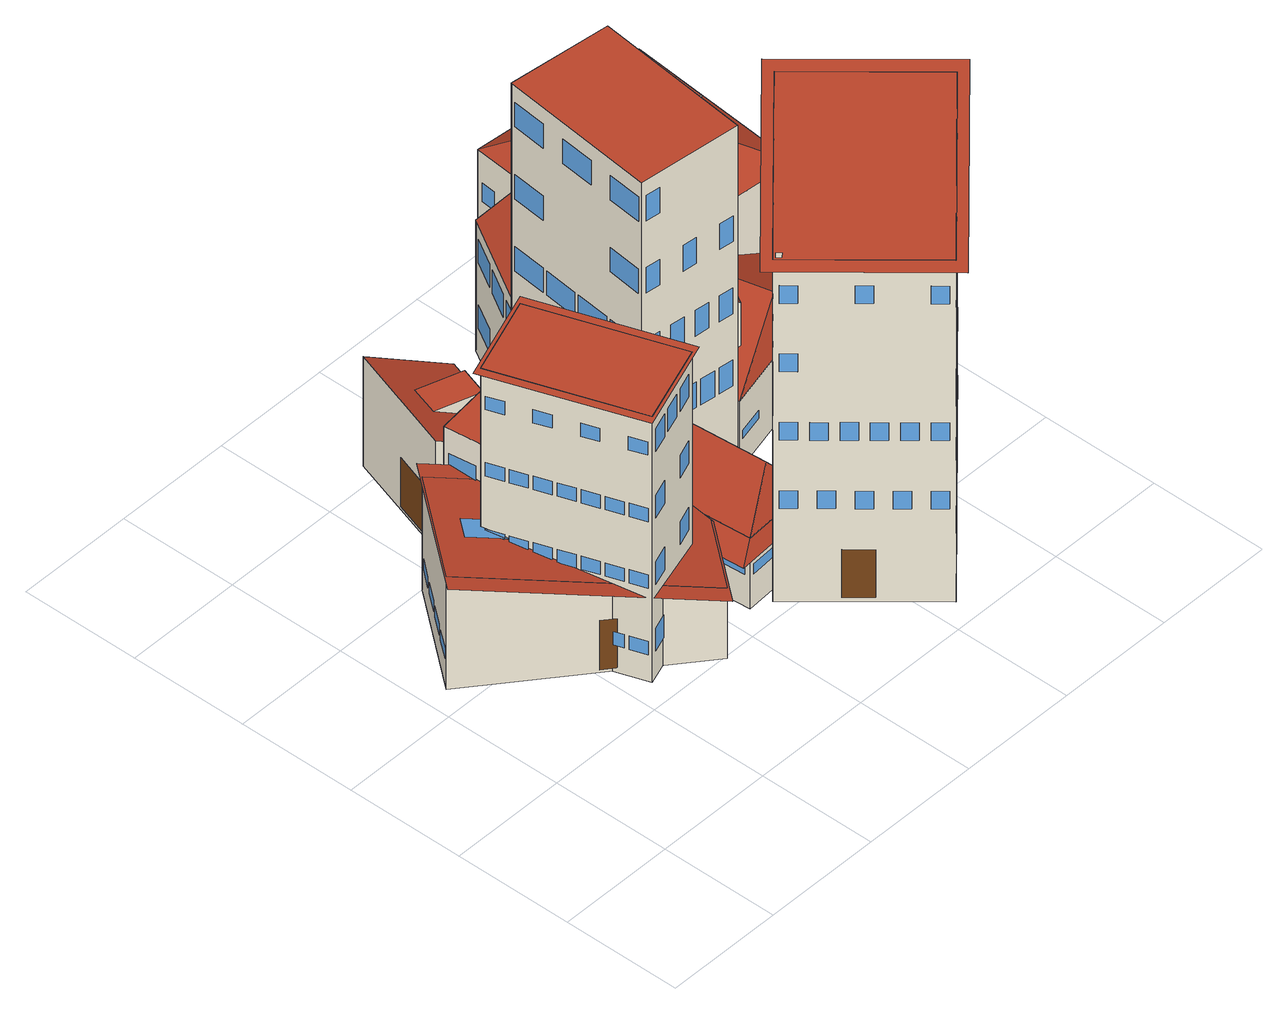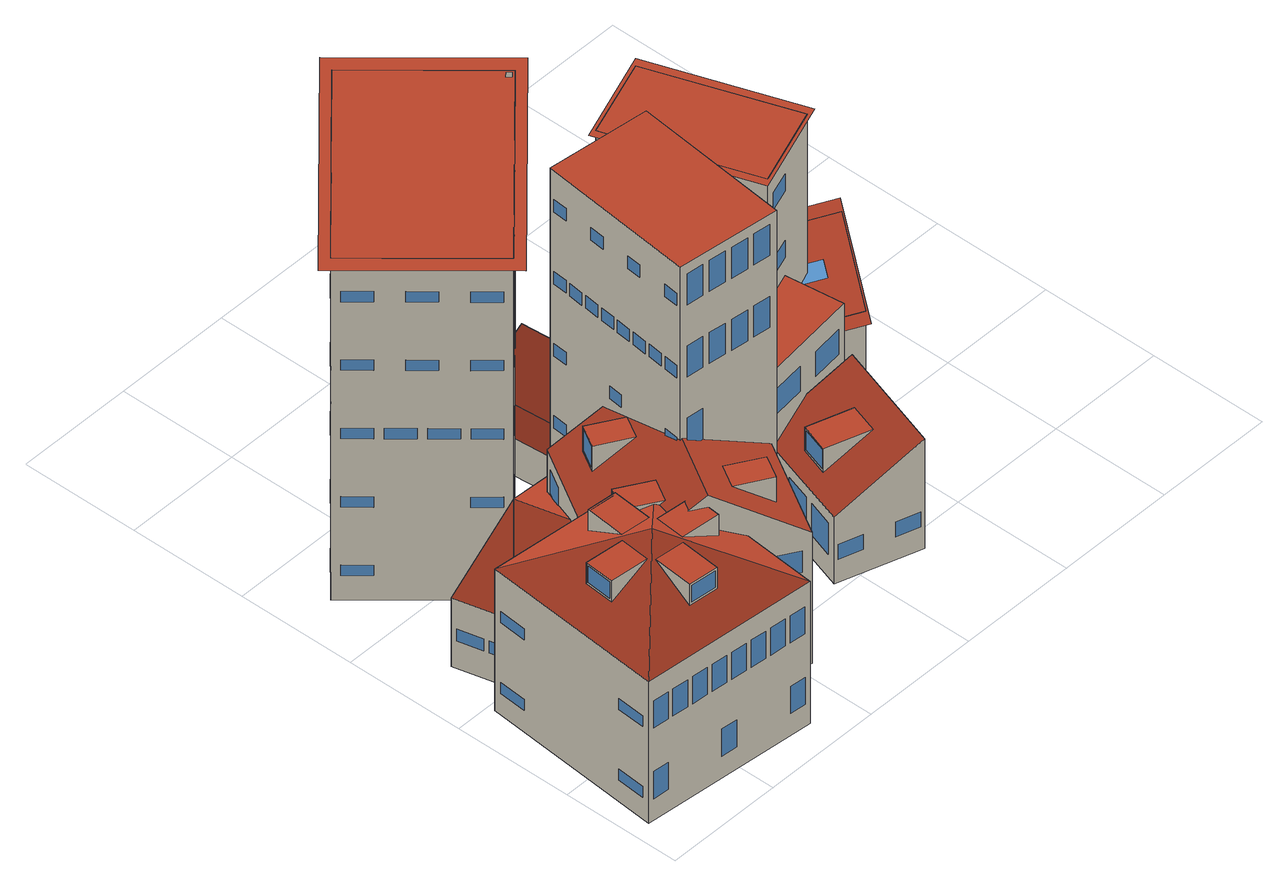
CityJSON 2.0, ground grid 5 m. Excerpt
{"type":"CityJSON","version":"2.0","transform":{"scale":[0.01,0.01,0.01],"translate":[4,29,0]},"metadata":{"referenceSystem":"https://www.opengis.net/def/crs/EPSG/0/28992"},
"CityObjects":{
"building1":{"type":"Building","attributes":{"roofType":"Shed"},"geometry":[{"type":"MultiSurface","lod":"3","boundaries":[[[0,1,2,3]],[[4,5,6,7],[8,9,10,11]],[[8,11,10,9]],[[5,0,3,6],[12,13,14,15]],[[12,15,14,13]],[[6,3,2,7],[16,17,18,19]],[[16,19,18,17]],[[7,2,1,4],[20,21,22,23],[24,25,26,27],[28,29,30,31]],[[20,23,22,21]],[[24,27,26,25]],[[28,31,30,29]],[[4,1,0,5],[32,33,34,35],[36,37,38,39],[40,41,42,43],[44,45,46,47]],[[32,35,34,33]],[[36,39,38,37]],[[40,43,42,41]],[[44,47,46,45]],[[48,49,50,51],[5,4,7,6]]],"semantics":{"surfaces":[{"type":"GroundSurface"},{"type":"RoofSurface"},{"type":"Window"},{"type":"WallSurface"},{"type":"Door"}],"values":[0,1,2,3,4,3,2,3,2,2,2,3,2,2,2,2,1]}}]},
"building2":{"type":"Building","attributes":{"roofType":"Flat"},"geometry":[{"type":"MultiSurface","lod":"3","boundaries":[[[52,53,54,55]],[[56,57,58,59]],[[52,55,57,56],[60,61,62,63],[64,65,66,67],[68,69,70,71],[72,73,74,75],[76,77,78,79],[80,81,82,83],[84,85,86,87],[88,89,90,91]],[[60,63,62,61]],[[64,67,66,65]],[[68,71,70,69]],[[72,75,74,73]],[[76,79,78,77]],[[80,83,82,81]],[[84,87,86,85]],[[88,91,90,89]],[[55,54,58,57],[92,93,94,95],[96,97,98,99],[100,101,102,103],[104,105,106,107],[108,109,110,111],[112,113,114,115],[116,117,118,119],[120,121,122,123],[124,125,126,127],[128,129,130,131],[132,133,134,135],[136,137,138,139]],[[92,95,94,93]],[[96,99,98,97]],[[100,103,102,101]],[[104,107,106,105]],[[108,111,110,109]],[[112,115,114,113]],[[116,119,118,117]],[[120,123,122,121]],[[124,127,126,125]],[[128,131,130,129]],[[132,135,134,133]],[[136,139,138,137]],[[54,53,59,58],[140,141,142,143],[144,145,146,147],[148,149,150,151],[152,153,154,155],[156,157,158,159]],[[140,143,142,141]],[[144,147,146,145]],[[148,151,150,149]],[[152,155,154,153]],[[156,159,158,157]],[[53,52,56,59],[160,161,162,163],[164,165,166,167],[168,169,170,171],[172,173,174,175],[176,177,178,179],[180,181,182,183],[184,185,186,187],[188,189,190,191],[192,193,194,195],[196,197,198,199],[200,201,202,203],[204,205,206,207],[208,209,210,211],[212,213,214,215],[216,217,218,219],[220,221,222,223],[224,225,226,227],[228,229,230,231],[232,233,234,235],[236,237,238,239],[240,241,242,243],[244,245,246,247],[248,249,250,251],[252,253,254,255],[256,257,258,259]],[[160,163,162,161]],[[164,167,166,165]],[[168,171,170,169]],[[172,175,174,173]],[[176,179,178,177]],[[180,183,182,181]],[[184,187,186,185]],[[188,191,190,189]],[[192,195,194,193]],[[196,199,198,197]],[[200,203,202,201]],[[204,207,206,205]],[[208,211,210,209]],[[212,215,214,213]],[[216,219,218,217]],[[220,223,222,221]],[[224,227,226,225]],[[228,231,230,229]],[[232,235,234,233]],[[236,239,238,237]],[[240,243,242,241]],[[244,247,246,245]],[[248,251,250,249]],[[252,255,254,253]],[[256,259,258,257]],[[260,261,262,263],[56,59,58,57]]],"semantics":{"surfaces":[{"type":"GroundSurface"},{"type":"RoofSurface"},{"type":"WallSurface"},{"type":"Window"},{"type":"Door"}],"values":[0,1,2,3,3,3,3,3,3,3,3,2,4,3,3,3,3,3,3,3,3,3,3,3,2,3,3,3,3,3,2,3,3,3,3,3,3,3,3,3,3,3,3,3,3,3,3,3,3,3,3,3,3,3,3,3,1]}}]},
"building3":{"type":"Building","attributes":{"roofType":"Shed"},"children":["building3-1"],"geometry":[{"type":"MultiSurface","lod":"3","boundaries":[[[264,265,266,267]],[[268,269,270,271],[272,273,274,275]],[[269,264,267,270],[276,277,278,279],[280,281,282,283],[284,285,286,287],[288,289,290,291]],[[276,279,278,277]],[[280,283,282,281]],[[284,287,286,285]],[[288,291,290,289]],[[270,267,266,271],[292,293,294,295],[296,297,298,299],[300,301,302,303]],[[292,295,294,293]],[[296,299,298,297]],[[300,303,302,301]],[[271,266,265,268],[304,305,306,307],[308,309,310,311]],[[304,307,306,305]],[[308,311,310,309]],[[268,265,264,269],[312,313,314,315]],[[312,315,314,313]]],"semantics":{"surfaces":[{"type":"GroundSurface"},{"type":"RoofSurface"},{"type":"WallSurface"},{"type":"Window"},{"type":"Door"}],"values":[0,1,2,3,3,3,3,2,3,3,3,2,3,3,2,4]}}]},
"building3-1":{"type":"BuildingInstallation","attributes":{"relationToConstruction":"outside"},"parents":["building3"],"geometry":[{"type":"MultiSurface","lod":"3","boundaries":[[[272,275,316]],[[272,316,317,273]],[[317,274,273]],[[316,275,274,317],[318,319,320,321]],[[318,321,320,319]]],"semantics":{"surfaces":[{"type":"WallSurface"},{"type":"RoofSurface"},{"type":"Window"}],"values":[0,1,0,0,2]}}]},
"building4":{"type":"Building","attributes":{"roofType":"Flat"},"geometry":[{"type":"MultiSurface","lod":"3","boundaries":[[[322,323,324,325]],[[326,327,328,329]],[[322,325,327,326],[330,331,332,333],[334,335,336,337],[338,339,340,341],[342,343,344,345],[346,347,348,349],[350,351,352,353]],[[330,333,332,331]],[[334,337,336,335]],[[338,341,340,339]],[[342,345,344,343]],[[346,349,348,347]],[[350,353,352,351]],[[325,324,328,327],[354,355,356,357],[358,359,360,361]],[[354,357,356,355]],[[358,361,360,359]],[[324,323,329,328],[362,363,364,365],[366,367,368,369],[370,371,372,373],[374,375,376,377],[378,379,380,381]],[[362,365,364,363]],[[366,369,368,367]],[[370,373,372,371]],[[374,377,376,375]],[[378,381,380,379]],[[323,322,326,329],[382,383,384,385],[386,387,388,389],[390,391,392,393]],[[382,385,384,383]],[[386,389,388,387]],[[390,393,392,391]]],"semantics":{"surfaces":[{"type":"GroundSurface"},{"type":"RoofSurface"},{"type":"WallSurface"},{"type":"Window"},{"type":"Door"}],"values":[0,1,2,3,3,3,3,3,3,2,3,3,2,4,3,3,3,3,2,3,3,3]}}]},
"building5":{"type":"Building","attributes":{"roofType":"Hipped"},"geometry":[{"type":"MultiSurface","lod":"3","boundaries":[[[394,395,396,397]],[[398,399,400,401]],[[399,398,402,403]],[[398,401,402]],[[399,403,400]],[[394,397,402,401],[404,405,406,407]],[[404,407,406,405]],[[397,396,403,402],[408,409,410,411]],[[408,411,410,409]],[[396,395,400,403],[412,413,414,415]],[[412,415,414,413]],[[395,394,401,400],[416,417,418,419],[420,421,422,423],[424,425,426,427]],[[416,419,418,417]],[[420,423,422,421]],[[424,427,426,425]],[[428,429,402,401]],[[429,430,403,402]],[[431,400,403,430]],[[428,401,400,431]]],"semantics":{"surfaces":[{"type":"GroundSurface"},{"type":"RoofSurface"},{"type":"WallSurface"},{"type":"Window"},{"type":"Door"}],"values":[0,1,1,1,1,2,3,2,3,2,4,2,3,3,3,1,1,1,1]}}]},
"building6":{"type":"Building","attributes":{"roofType":"Flat"},"geometry":[{"type":"MultiSurface","lod":"3","boundaries":[[[432,433,434,435]],[[436,437,438,439]],[[432,435,437,436],[440,441,442,443],[444,445,446,447],[448,449,450,451],[452,453,454,455],[456,457,458,459],[460,461,462,463],[464,465,466,467],[468,469,470,471],[472,473,474,475],[476,477,478,479],[480,481,482,483],[484,485,486,487],[488,489,490,491],[492,493,494,495]],[[440,443,442,441]],[[444,447,446,445]],[[448,451,450,449]],[[452,455,454,453]],[[456,459,458,457]],[[460,463,462,461]],[[464,467,466,465]],[[468,471,470,469]],[[472,475,474,473]],[[476,479,478,477]],[[480,483,482,481]],[[484,487,486,485]],[[488,491,490,489]],[[492,495,494,493]],[[435,434,438,437],[496,497,498,499],[500,501,502,503],[504,505,506,507],[508,509,510,511],[512,513,514,515],[516,517,518,519],[520,521,522,523],[524,525,526,527],[528,529,530,531],[532,533,534,535],[536,537,538,539],[540,541,542,543],[544,545,546,547],[548,549,550,551],[552,553,554,555],[556,557,558,559],[560,561,562,563],[564,565,566,567],[568,569,570,571],[572,573,574,575]],[[496,499,498,497]],[[500,503,502,501]],[[504,507,506,505]],[[508,511,510,509]],[[512,515,514,513]],[[516,519,518,517]],[[520,523,522,521]],[[524,527,526,525]],[[528,531,530,529]],[[532,535,534,533]],[[536,539,538,537]],[[540,543,542,541]],[[544,547,546,545]],[[548,551,550,549]],[[552,555,554,553]],[[556,559,558,557]],[[560,563,562,561]],[[564,567,566,565]],[[568,571,570,569]],[[572,575,574,573]],[[434,433,439,438],[576,577,578,579],[580,581,582,583],[584,585,586,587],[588,589,590,591],[592,593,594,595],[596,597,598,599],[600,601,602,603],[604,605,606,607],[608,609,610,611],[612,613,614,615],[616,617,618,619],[620,621,622,623],[624,625,626,627],[628,629,630,631]],[[576,579,578,577]],[[580,583,582,581]],[[584,587,586,585]],[[588,591,590,589]],[[592,595,594,593]],[[596,599,598,597]],[[600,603,602,601]],[[604,607,606,605]],[[608,611,610,609]],[[612,615,614,613]],[[616,619,618,617]],[[620,623,622,621]],[[624,627,626,625]],[[628,631,630,629]],[[433,432,436,439],[632,633,634,635],[636,637,638,639],[640,641,642,643],[644,645,646,647],[648,649,650,651],[652,653,654,655],[656,657,658,659],[660,661,662,663],[664,665,666,667],[668,669,670,671],[672,673,674,675],[676,677,678,679],[680,681,682,683],[684,685,686,687],[688,689,690,691],[692,693,694,695]],[[632,635,634,633]],[[636,639,638,637]],[[640,643,642,641]],[[644,647,646,645]],[[648,651,650,649]],[[652,655,654,653]],[[656,659,658,657]],[[660,663,662,661]],[[664,667,666,665]],[[668,671,670,669]],[[672,675,674,673]],[[676,679,678,677]],[[680,683,682,681]],[[684,687,686,685]],[[688,691,690,689]],[[692,695,694,693]]],"semantics":{"surfaces":[{"type":"GroundSurface"},{"type":"RoofSurface"},{"type":"WallSurface"},{"type":"Door"},{"type":"Window"}],"values":[0,1,2,3,4,4,4,4,4,4,4,4,4,4,4,4,4,2,4,4,4,4,4,4,4,4,4,4,4,4,4,4,4,4,4,4,4,4,2,4,4,4,4,4,4,4,4,4,4,4,4,4,4,2,4,4,4,4,4,4,4,4,4,4,4,4,4,4,4,4]}}]},
"building7":{"type":"Building","attributes":{"roofType":"Flat"},"geometry":[{"type":"MultiSurface","lod":"3","boundaries":[[[696,697,698,699]],[[700,701,702,703],[704,705,706,707]],[[696,699,701,700],[708,709,710,711],[712,713,714,715],[716,717,718,719],[720,721,722,723],[724,725,726,727],[728,729,730,731],[732,733,734,735],[736,737,738,739],[740,741,742,743],[744,745,746,747],[748,749,750,751],[752,753,754,755],[756,757,758,759],[760,761,762,763],[764,765,766,767],[768,769,770,771],[772,773,774,775],[776,777,778,779],[780,781,782,783],[784,785,786,787],[788,789,790,791],[792,793,794,795],[796,797,798,799],[800,801,802,803],[804,805,806,807],[808,809,810,811],[812,813,814,815],[816,817,818,819],[820,821,822,823],[824,825,826,827],[828,829,830,831],[832,833,834,835],[836,837,838,839],[840,841,842,843],[844,845,846,847],[848,849,850,851],[852,853,854,855],[856,857,858,859],[860,861,862,863],[864,865,866,867],[868,869,870,871]],[[708,711,710,709]],[[712,715,714,713]],[[716,719,718,717]],[[720,723,722,721]],[[724,727,726,725]],[[728,731,730,729]],[[732,735,734,733]],[[736,739,738,737]],[[740,743,742,741]],[[744,747,746,745]],[[748,751,750,749]],[[752,755,754,753]],[[756,759,758,757]],[[760,763,762,761]],[[764,767,766,765]],[[768,771,770,769]],[[772,775,774,773]],[[776,779,778,777]],[[780,783,782,781]],[[784,787,786,785]],[[788,791,790,789]],[[792,795,794,793]],[[796,799,798,797]],[[800,803,802,801]],[[804,807,806,805]],[[808,811,810,809]],[[812,815,814,813]],[[816,819,818,817]],[[820,823,822,821]],[[824,827,826,825]],[[828,831,830,829]],[[832,835,834,833]],[[836,839,838,837]],[[840,843,842,841]],[[844,847,846,845]],[[848,851,850,849]],[[852,855,854,853]],[[856,859,858,857]],[[860,863,862,861]],[[864,867,866,865]],[[868,871,870,869]],[[699,698,702,701],[872,873,874,875],[876,877,878,879],[880,881,882,883],[884,885,886,887],[888,889,890,891],[892,893,894,895],[896,897,898,899],[900,901,902,903],[904,905,906,907],[908,909,910,911],[912,913,914,915],[916,917,918,919],[920,921,922,923]],[[872,875,874,873]],[[876,879,878,877]],[[880,883,882,881]],[[884,887,886,885]],[[888,891,890,889]],[[892,895,894,893]],[[896,899,898,897]],[[900,903,902,901]],[[904,907,906,905]],[[908,911,910,909]],[[912,915,914,913]],[[916,919,918,917]],[[920,923,922,921]],[[698,697,703,702],[924,925,926,927],[928,929,930,931],[932,933,934,935],[936,937,938,939],[940,941,942,943],[944,945,946,947],[948,949,950,951],[952,953,954,955],[956,957,958,959],[960,961,962,963],[964,965,966,967],[968,969,970,971],[972,973,974,975],[976,977,978,979],[980,981,982,983],[984,985,986,987],[988,989,990,991],[992,993,994,995]],[[924,927,926,925]],[[928,931,930,929]],[[932,935,934,933]],[[936,939,938,937]],[[940,943,942,941]],[[944,947,946,945]],[[948,951,950,949]],[[952,955,954,953]],[[956,959,958,957]],[[960,963,962,961]],[[964,967,966,965]],[[968,971,970,969]],[[972,975,974,973]],[[976,979,978,977]],[[980,983,982,981]],[[984,987,986,985]],[[988,991,990,989]],[[992,995,994,993]],[[697,696,700,703],[996,997,998,999],[1000,1001,1002,1003],[1004,1005,1006,1007],[1008,1009,1010,1011],[1012,1013,1014,1015],[1016,1017,1018,1019],[1020,1021,1022,1023],[1024,1025,1026,1027],[1028,1029,1030,1031],[1032,1033,1034,1035],[1036,1037,1038,1039],[1040,1041,1042,1043],[1044,1045,1046,1047],[1048,1049,1050,1051],[1052,1053,1054,1055],[1056,1057,1058,1059]],[[996,999,998,997]],[[1000,1003,1002,1001]],[[1004,1007,1006,1005]],[[1008,1011,1010,1009]],[[1012,1015,1014,1013]],[[1016,1019,1018,1017]],[[1020,1023,1022,1021]],[[1024,1027,1026,1025]],[[1028,1031,1030,1029]],[[1032,1035,1034,1033]],[[1036,1039,1038,1037]],[[1040,1043,1042,1041]],[[1044,1047,1046,1045]],[[1048,1051,1050,1049]],[[1052,1055,1054,1053]],[[1056,1059,1058,1057]],[[1060,1061,1062,1063],[700,703,702,701]]],"semantics":{"surfaces":[{"type":"GroundSurface"},{"type":"RoofSurface"},{"type":"WallSurface"},{"type":"Window"},{"type":"Door"}],"values":[0,1,2,3,3,3,3,3,3,3,3,3,3,3,3,3,3,3,3,3,3,3,3,3,3,3,3,3,3,3,3,3,3,3,3,3,3,3,3,3,3,3,3,3,2,3,3,3,3,3,3,3,3,3,3,3,3,3,2,3,3,3,3,3,3,3,3,3,3,3,3,3,3,3,3,3,3,2,4,3,3,3,3,3,3,3,3,3,3,3,3,3,3,3,1]}}]},
"building8":{"type":"Building","attributes":{"roofType":"Gabled"},"children":["building8-1","building8-2","building8-3","building8-4"],"geometry":[{"type":"MultiSurface","lod":"3","boundaries":[[[1064,1065,1066,1067]],[[1068,1069,1070,1071],[1072,1073,1074,1075],[1076,1077,1078,1079]],[[1069,1068,1080,1081],[1082,1083,1084,1085],[1086,1087,1088,1089]],[[1071,1064,1067,1080,1068],[1090,1091,1092,1093],[1094,1095,1096,1097],[1098,1099,1100,1101],[1102,1103,1104,1105],[1106,1107,1108,1109]],[[1090,1093,1092,1091]],[[1094,1097,1096,1095]],[[1098,1101,1100,1099]],[[1102,1105,1104,1103]],[[1106,1109,1108,1107]],[[1080,1067,1066,1081],[1110,1111,1112,1113],[1114,1115,1116,1117],[1118,1119,1120,1121],[1122,1123,1124,1125],[1126,1127,1128,1129]],[[1110,1113,1112,1111]],[[1114,1117,1116,1115]],[[1118,1121,1120,1119]],[[1122,1125,1124,1123]],[[1126,1129,1128,1127]],[[1081,1066,1065,1070,1069],[1130,1131,1132,1133],[1134,1135,1136,1137],[1138,1139,1140,1141],[1142,1143,1144,1145]],[[1130,1133,1132,1131]],[[1134,1137,1136,1135]],[[1138,1141,1140,1139]],[[1142,1145,1144,1143]],[[1070,1065,1064,1071],[1146,1147,1148,1149],[1150,1151,1152,1153],[1154,1155,1156,1157],[1158,1159,1160,1161],[1162,1163,1164,1165]],[[1146,1149,1148,1147]],[[1150,1153,1152,1151]],[[1154,1157,1156,1155]],[[1158,1161,1160,1159]],[[1162,1165,1164,1163]]],"semantics":{"surfaces":[{"type":"GroundSurface"},{"type":"RoofSurface"},{"type":"WallSurface"},{"type":"Window"},{"type":"Door"}],"values":[0,1,1,2,3,3,3,3,3,2,3,3,3,3,3,2,4,3,3,3,2,3,3,3,3,3]}}]},
"building8-1":{"type":"BuildingInstallation","attributes":{"relationToConstruction":"outside"},"parents":["building8"],"geometry":[{"type":"MultiSurface","lod":"3","boundaries":[[[1082,1085,1166]],[[1082,1166,1167,1083]],[[1167,1084,1083]],[[1166,1085,1084,1167],[1168,1169,1170,1171]],[[1168,1171,1170,1169]]],"semantics":{"surfaces":[{"type":"WallSurface"},{"type":"RoofSurface"},{"type":"Window"}],"values":[0,1,0,0,2]}}]},
"building8-2":{"type":"BuildingInstallation","attributes":{"relationToConstruction":"outside"},"parents":["building8"],"geometry":[{"type":"MultiSurface","lod":"3","boundaries":[[[1072,1075,1172]],[[1072,1172,1173,1073]],[[1173,1074,1073]],[[1172,1075,1074,1173],[1174,1175,1176,1177]],[[1174,1177,1176,1175]]],"semantics":{"surfaces":[{"type":"WallSurface"},{"type":"RoofSurface"},{"type":"Window"}],"values":[0,1,0,0,2]}}]},
"building8-3":{"type":"BuildingInstallation","attributes":{"relationToConstruction":"outside"},"parents":["building8"],"geometry":[{"type":"MultiSurface","lod":"3","boundaries":[[[1086,1089,1178]],[[1086,1178,1179,1087]],[[1179,1088,1087]],[[1178,1089,1088,1179],[1180,1181,1182,1183]],[[1180,1183,1182,1181]]],"semantics":{"surfaces":[{"type":"WallSurface"},{"type":"RoofSurface"},{"type":"Window"}],"values":[0,1,0,0,2]}}]},
"building8-4":{"type":"BuildingInstallation","attributes":{"relationToConstruction":"outside"},"parents":["building8"],"geometry":[{"type":"MultiSurface","lod":"3","boundaries":[[[1076,1079,1184]],[[1076,1184,1185,1077]],[[1185,1078,1077]],[[1184,1079,1078,1185],[1186,1187,1188,1189]],[[1186,1189,1188,1187]]],"semantics":{"surfaces":[{"type":"WallSurface"},{"type":"RoofSurface"},{"type":"Window"}],"values":[0,1,0,0,2]}}]},
"building9":{"type":"Building","attributes":{"roofType":"Hipped"},"geometry":[{"type":"MultiSurface","lod":"3","boundaries":[[[1190,1191,1192,1193]],[[1194,1195,1196,1197]],[[1195,1194,1198,1199]],[[1194,1197,1198]],[[1195,1199,1196]],[[1190,1193,1198,1197],[1200,1201,1202,1203],[1204,1205,1206,1207],[1208,1209,1210,1211]],[[1200,1203,1202,1201]],[[1204,1207,1206,1205]],[[1208,1211,1210,1209]],[[1193,1192,1199,1198],[1212,1213,1214,1215],[1216,1217,1218,1219],[1220,1221,1222,1223],[1224,1225,1226,1227],[1228,1229,1230,1231]],[[1212,1215,1214,1213]],[[1216,1219,1218,1217]],[[1220,1223,1222,1221]],[[1224,1227,1226,1225]],[[1228,1231,1230,1229]],[[1192,1191,1196,1199],[1232,1233,1234,1235],[1236,1237,1238,1239],[1240,1241,1242,1243]],[[1232,1235,1234,1233]],[[1236,1239,1238,1237]],[[1240,1243,1242,1241]],[[1191,1190,1197,1196],[1244,1245,1246,1247]],[[1244,1247,1246,1245]]],"semantics":{"surfaces":[{"type":"GroundSurface"},{"type":"RoofSurface"},{"type":"WallSurface"},{"type":"Window"},{"type":"Door"}],"values":[0,1,1,1,1,2,3,3,3,2,3,3,3,3,3,2,3,3,3,2,4]}}]},
"building10":{"type":"Building","attributes":{"roofType":"Pyramidal"},"children":["building10-1","building10-2","building10-3","building10-4"],"geometry":[{"type":"MultiSurface","lod":"3","boundaries":[[[1248,1249,1250,1251]],[[1252,1253,1254],[1255,1256,1257,1258]],[[1252,1259,1260],[1261,1262,1263,1264]],[[1252,1254,1259],[1265,1266,1267,1268]],[[1252,1260,1253],[1269,1270,1271,1272]],[[1248,1251,1259,1254],[1273,1274,1275,1276],[1277,1278,1279,1280],[1281,1282,1283,1284],[1285,1286,1287,1288],[1289,1290,1291,1292],[1293,1294,1295,1296]],[[1273,1276,1275,1274]],[[1277,1280,1279,1278]],[[1281,1284,1283,1282]],[[1285,1288,1287,1286]],[[1289,1292,1291,1290]],[[1293,1296,1295,1294]],[[1251,1250,1260,1259],[1297,1298,1299,1300],[1301,1302,1303,1304],[1305,1306,1307,1308],[1309,1310,1311,1312]],[[1297,1300,1299,1298]],[[1301,1304,1303,1302]],[[1305,1308,1307,1306]],[[1309,1312,1311,1310]],[[1250,1249,1253,1260],[1313,1314,1315,1316],[1317,1318,1319,1320],[1321,1322,1323,1324],[1325,1326,1327,1328],[1329,1330,1331,1332],[1333,1334,1335,1336],[1337,1338,1339,1340],[1341,1342,1343,1344],[1345,1346,1347,1348],[1349,1350,1351,1352],[1353,1354,1355,1356]],[[1313,1316,1315,1314]],[[1317,1320,1319,1318]],[[1321,1324,1323,1322]],[[1325,1328,1327,1326]],[[1329,1332,1331,1330]],[[1333,1336,1335,1334]],[[1337,1340,1339,1338]],[[1341,1344,1343,1342]],[[1345,1348,1347,1346]],[[1349,1352,1351,1350]],[[1353,1356,1355,1354]],[[1249,1248,1254,1253],[1357,1358,1359,1360],[1361,1362,1363,1364],[1365,1366,1367,1368]],[[1357,1360,1359,1358]],[[1361,1364,1363,1362]],[[1365,1368,1367,1366]]],"semantics":{"surfaces":[{"type":"GroundSurface"},{"type":"RoofSurface"},{"type":"WallSurface"},{"type":"Window"},{"type":"Door"}],"values":[0,1,1,1,1,2,3,3,3,3,3,3,2,3,3,3,3,2,3,3,3,3,3,3,3,3,3,3,3,2,4,3,3]}}]},
"building10-1":{"type":"BuildingInstallation","attributes":{"relationToConstruction":"outside"},"parents":["building10"],"geometry":[{"type":"MultiSurface","lod":"3","boundaries":[[[1261,1264,1369]],[[1261,1369,1370,1262]],[[1370,1263,1262]],[[1369,1264,1263,1370],[1371,1372,1373,1374]],[[1371,1374,1373,1372]]],"semantics":{"surfaces":[{"type":"WallSurface"},{"type":"RoofSurface"},{"type":"Window"}],"values":[0,1,0,0,2]}}]},
"building10-2":{"type":"BuildingInstallation","attributes":{"relationToConstruction":"outside"},"parents":["building10"],"geometry":[{"type":"MultiSurface","lod":"3","boundaries":[[[1255,1258,1375]],[[1255,1375,1376,1256]],[[1376,1257,1256]],[[1375,1258,1257,1376],[1377,1378,1379,1380]],[[1377,1380,1379,1378]]],"semantics":{"surfaces":[{"type":"WallSurface"},{"type":"RoofSurface"},{"type":"Window"}],"values":[0,1,0,0,2]}}]},
"building10-3":{"type":"BuildingInstallation","attributes":{"relationToConstruction":"outside"},"parents":["building10"],"geometry":[{"type":"MultiSurface","lod":"3","boundaries":[[[1265,1268,1381]],[[1265,1381,1382,1266]],[[1382,1267,1266]],[[1381,1268,1267,1382],[1383,1384,1385,1386]],[[1383,1386,1385,1384]]],"semantics":{"surfaces":[{"type":"WallSurface"},{"type":"RoofSurface"},{"type":"Window"}],"values":[0,1,0,0,2]}}]},
"building10-4":{"type":"BuildingInstallation","attributes":{"relationToConstruction":"outside"},"parents":["building10"],"geometry":[{"type":"MultiSurface","lod":"3","boundaries":[[[1269,1272,1387]],[[1269,1387,1388,1270]],[[1388,1271,1270]],[[1387,1272,1271,1388],[1389,1390,1391,1392]],[[1389,1392,1391,1390]]],"semantics":{"surfaces":[{"type":"WallSurface"},{"type":"RoofSurface"},{"type":"Window"}],"values":[0,1,0,0,2]}}]}
},
"vertices":[
[100,1100,0],[419,1499,0],[1182,890,0],[863,491,0],[419,1499,526],[100,1100,526],[863,491,326],[1182,890,326],[306,1202,506],[366,1277,506],[789,939,395],[729,864,395],[516,767,12],[516,767,241],[606,696,241],[606,696,12],[885,519,120],[885,519,155],[937,584,155],[937,584,120],[1166,903,120],[1166,903,173],[1119,940,173],[1119,940,120],[824,1176,120],[824,1176,173],[777,1214,173],[777,1214,120],[481,1449,120],[481,1449,173],[434,1487,173],[434,1487,120],[402,1478,120],[402,1478,168],[343,1405,168],[343,1405,120],[326,1384,120],[326,1384,168],[268,1310,168],[268,1310,120],[251,1289,120],[251,1289,168],[192,1216,168],[192,1216,120],[175,1195,120],[175,1195,168],[117,1121,168],[117,1121,120],[52,1051,527],[826,433,325],[1229,939,325],[456,1557,527],
[600,600,0],[387,1201,0],[721,1320,0],[934,718,0],[600,600,1236],[934,718,1236],[721,1320,1236],[387,1201,1236],[626,609,123],[626,609,228],[702,636,228],[702,636,123],[626,609,432],[626,609,537],[702,636,537],[702,636,432],[832,682,432],[832,682,537],[907,709,537],[907,709,432],[626,609,741],[626,609,846],[702,636,846],[702,636,741],[832,682,741],[832,682,846],[907,709,846],[907,709,741],[626,609,1050],[626,609,1155],[702,636,1155],[702,636,1050],[729,646,1050],[729,646,1155],[805,672,1155],[805,672,1050],[832,682,1050],[832,682,1155],[907,709,1155],[907,709,1050],[767,1189,29],[767,1189,245],[726,1305,245],[726,1305,29],[928,734,432],[928,734,478],[882,864,478],[882,864,432],[876,880,432],[876,880,478],[830,1010,478],[830,1010,432],[825,1026,432],[825,1026,478],[778,1156,478],[778,1156,432],[773,1172,432],[773,1172,478],[727,1303,478],[727,1303,432],[928,734,741],[928,734,787],[882,864,787],[882,864,741],[876,880,741],[876,880,787],[830,1010,787],[830,1010,741],[825,1026,741],[825,1026,787],[778,1156,787],[778,1156,741],[773,1172,741],[773,1172,787],[727,1303,787],[727,1303,741],[928,734,1050],[928,734,1096],[882,864,1096],[882,864,1050],[850,954,1050],[850,954,1096],[804,1084,1096],[804,1084,1050],[773,1174,1050],[773,1174,1096],[726,1303,1096],[726,1303,1050],[675,1304,123],[675,1304,202],[576,1269,202],[576,1269,123],[531,1253,123],[531,1253,202],[432,1217,202],[432,1217,123],[675,1304,432],[675,1304,511],[576,1269,511],[576,1269,432],[675,1304,741],[675,1304,820],[576,1269,820],[576,1269,741],[675,1304,1050],[675,1304,1129],[576,1269,1129],[576,1269,1050],[393,1184,123],[393,1184,185],[417,1117,185],[417,1117,123],[423,1100,123],[423,1100,185],[446,1034,185],[446,1034,123],[452,1017,123],[452,1017,185],[476,950,185],[476,950,123],[482,933,123],[482,933,185],[506,866,185],[506,866,123],[512,849,123],[512,849,185],[536,782,185],[536,782,123],[542,765,123],[542,765,185],[565,698,185],[565,698,123],[571,681,123],[571,681,185],[595,614,185],[595,614,123],[393,1184,432],[393,1184,494],[417,1117,494],[417,1117,432],[423,1100,432],[423,1100,494],[446,1034,494],[446,1034,432],[452,1017,432],[452,1017,494],[476,950,494],[476,950,432],[482,933,432],[482,933,494],[506,866,494],[506,866,432],[512,849,432],[512,849,494],[536,782,494],[536,782,432],[542,765,432],[542,765,494],[565,698,494],[565,698,432],[571,681,432],[571,681,494],[595,614,494],[595,614,432],[393,1184,741],[393,1184,803],[417,1117,803],[417,1117,741],[423,1100,741],[423,1100,803],[446,1034,803],[446,1034,741],[452,1017,741],[452,1017,803],[476,950,803],[476,950,741],[482,933,741],[482,933,803],[506,866,803],[506,866,741],[512,849,741],[512,849,803],[536,782,803],[536,782,741],[542,765,741],[542,765,803],[565,698,803],[565,698,741],[571,681,741],[571,681,803],[595,614,803],[595,614,741],[393,1184,1050],[393,1184,1112],[417,1117,1112],[417,1117,1050],[452,1018,1050],[452,1018,1112],[476,951,1112],[476,951,1050],[511,851,1050],[511,851,1112],[535,784,1112],[535,784,1050],[570,684,1050],[570,684,1112],[594,617,1112],[594,617,1050],[572,576,1236],[970,717,1236],[748,1343,1236],[351,1202,1236],
[600,1600,0],[751,2071,0],[1093,1962,0],[942,1490,0],[751,2071,508],[600,1600,508],[942,1490,308],[1093,1962,308],[750,1745,453],[789,1867,453],[976,1807,344],[937,1685,344],[622,1593,107],[622,1593,179],[680,1574,179],[680,1574,107],[702,1567,107],[702,1567,179],[760,1549,179],[760,1549,107],[782,1542,107],[782,1542,179],[840,1523,179],[840,1523,107],[862,1516,107],[862,1516,179],[920,1497,179],[920,1497,107],[954,1527,107],[954,1527,253],[989,1636,253],[989,1636,107],[1000,1671,107],[1000,1671,253],[1035,1781,253],[1035,1781,107],[1046,1816,107],[1046,1816,253],[1081,1925,253],[1081,1925,107],[1078,1967,107],[1078,1967,177],[984,1997,177],[984,1997,107],[861,2036,107],[861,2036,177],[766,2067,177],[766,2067,107],[672,1826,16],[672,1826,242],[627,1686,242],[627,1686,16],
[937,1685,453],[976,1807,453],[940,1695,443],[973,1798,443],[973,1798,354],[940,1695,354],
[600,1100,0],[549,1517,0],[1434,1625,0],[1485,1208,0],[600,1100,660],[1485,1208,660],[1434,1625,660],[549,1517,660],[619,1102,118],[619,1102,162],[744,1117,162],[744,1117,118],[1340,1190,118],[1340,1190,162],[1466,1206,162],[1466,1206,118],[619,1102,448],[619,1102,492],[744,1117,492],[744,1117,448],[859,1132,448],[859,1132,492],[984,1147,492],[984,1147,448],[1099,1161,448],[1099,1161,492],[1224,1176,492],[1224,1176,448],[1340,1190,448],[1340,1190,492],[1465,1205,492],[1465,1205,448],[1480,1245,118],[1480,1245,152],[1469,1334,152],[1469,1334,118],[1480,1245,448],[1480,1245,482],[1469,1334,482],[1469,1334,448],[1095,1584,29],[1095,1584,221],[954,1566,221],[954,1566,29],[1400,1621,448],[1400,1621,564],[1264,1604,564],[1264,1604,448],[1173,1593,448],[1173,1593,564],[1037,1576,564],[1037,1576,448],[945,1565,448],[945,1565,564],[809,1549,564],[809,1549,448],[718,1538,448],[718,1538,564],[582,1521,564],[582,1521,448],[552,1496,118],[552,1496,217],[565,1385,217],[565,1385,118],[552,1496,448],[552,1496,547],[565,1385,547],[565,1385,448],[584,1232,448],[584,1232,547],[598,1121,547],[598,1121,448],
[1100,600,0],[1026,1556,0],[1357,1582,0],[1431,625,0],[1261,671,531],[1196,1511,531],[1026,1556,331],[1100,600,331],[1431,625,331],[1357,1582,331],[1121,602,149],[1121,602,195],[1256,612,195],[1256,612,149],[1429,651,149],[1429,651,199],[1421,758,199],[1421,758,149],[1340,1580,22],[1340,1580,238],[1219,1571,238],[1219,1571,22],[1028,1533,149],[1028,1533,218],[1038,1401,218],[1038,1401,149],[1058,1144,149],[1058,1144,218],[1068,1012,218],[1068,1012,149],[1088,756,149],[1088,756,218],[1098,623,218],[1098,623,149],[1035,572,250],[1500,607,250],[1422,1610,250],[958,1574,250],
[1100,1100,0],[1176,1771,0],[1612,1721,0],[1535,1050,0],[1100,1100,1675],[1535,1050,1675],[1612,1721,1675],[1176,1771,1675],[1322,1075,28],[1322,1075,253],[1456,1059,253],[1456,1059,28],[1121,1098,479],[1121,1098,599],[1182,1091,599],[1182,1091,479],[1203,1088,479],[1203,1088,599],[1265,1081,599],[1265,1081,479],[1286,1079,479],[1286,1079,599],[1347,1072,599],[1347,1072,479],[1368,1070,479],[1368,1070,599],[1430,1062,599],[1430,1062,479],[1451,1060,479],[1451,1060,599],[1512,1053,599],[1512,1053,479],[1121,1098,814],[1121,1098,934],[1182,1091,934],[1182,1091,814],[1231,1085,814],[1231,1085,934],[1293,1078,934],[1293,1078,814],[1341,1072,814],[1341,1072,934],[1403,1066,934],[1403,1066,814],[1452,1060,814],[1452,1060,934],[1513,1053,934],[1513,1053,814],[1121,1098,1149],[1121,1098,1269],[1182,1091,1269],[1182,1091,1149],[1287,1079,1149],[1287,1079,1269],[1348,1072,1269],[1348,1072,1149],[1453,1060,1149],[1453,1060,1269],[1514,1053,1269],[1514,1053,1149],[1121,1098,1484],[1121,1098,1604],[1182,1091,1604],[1182,1091,1484],[1538,1070,144],[1538,1070,202],[1544,1132,202],[1544,1132,144],[1559,1260,144],[1559,1260,202],[1566,1322,202],[1566,1322,144],[1581,1450,144],[1581,1450,202],[1588,1511,202],[1588,1511,144],[1602,1640,144],[1602,1640,202],[1609,1701,202],[1609,1701,144],[1538,1070,479],[1538,1070,537],[1544,1132,537],[1544,1132,479],[1538,1070,814],[1538,1070,872],[1544,1132,872],[1544,1132,814],[1570,1356,814],[1570,1356,872],[1577,1417,872],[1577,1417,814],[1602,1641,814],[1602,1641,872],[1609,1702,872],[1609,1702,814],[1538,1070,1149],[1538,1070,1207],[1544,1132,1207],[1544,1132,1149],[1547,1152,1149],[1547,1152,1207],[1554,1213,1207],[1554,1213,1149],[1556,1233,1149],[1556,1233,1207],[1563,1295,1207],[1563,1295,1149],[1565,1315,1149],[1565,1315,1207],[1572,1376,1207],[1572,1376,1149],[1574,1396,1149],[1574,1396,1207],[1582,1458,1207],[1582,1458,1149],[1584,1478,1149],[1584,1478,1207],[1591,1539,1207],[1591,1539,1149],[1593,1559,1149],[1593,1559,1207],[1600,1621,1207],[1600,1621,1149],[1602,1641,1149],[1602,1641,1207],[1609,1702,1207],[1609,1702,1149],[1538,1070,1484],[1538,1070,1542],[1544,1132,1542],[1544,1132,1484],[1559,1260,1484],[1559,1260,1542],[1566,1322,1542],[1566,1322,1484],[1581,1450,1484],[1581,1450,1542],[1588,1511,1542],[1588,1511,1484],[1602,1640,1484],[1602,1640,1542],[1609,1701,1542],[1609,1701,1484],[1582,1725,144],[1582,1725,288],[1510,1733,288],[1510,1733,144],[1480,1736,144],[1480,1736,288],[1409,1744,288],[1409,1744,144],[1379,1748,144],[1379,1748,288],[1307,1756,288],[1307,1756,144],[1278,1759,144],[1278,1759,288],[1206,1767,288],[1206,1767,144],[1582,1725,479],[1582,1725,623],[1510,1733,623],[1510,1733,479],[1582,1725,814],[1582,1725,958],[1510,1733,958],[1510,1733,814],[1582,1725,1149],[1582,1725,1293],[1510,1733,1293],[1510,1733,1149],[1480,1736,1149],[1480,1736,1293],[1409,1744,1293],[1409,1744,1149],[1379,1748,1149],[1379,1748,1293],[1307,1756,1293],[1307,1756,1149],[1278,1759,1149],[1278,1759,1293],[1206,1767,1293],[1206,1767,1149],[1582,1725,1484],[1582,1725,1628],[1510,1733,1628],[1510,1733,1484],[1480,1736,1484],[1480,1736,1628],[1409,1744,1628],[1409,1744,1484],[1379,1748,1484],[1379,1748,1628],[1307,1756,1628],[1307,1756,1484],[1278,1759,1484],[1278,1759,1628],[1206,1767,1628],[1206,1767,1484],[1174,1753,144],[1174,1753,257],[1158,1608,257],[1158,1608,144],[1146,1507,144],[1146,1507,257],[1130,1362,257],[1130,1362,144],[1118,1262,144],[1118,1262,257],[1102,1117,257],[1102,1117,144],[1174,1753,479],[1174,1753,592],[1158,1608,592],[1158,1608,479],[1156,1590,479],[1156,1590,592],[1139,1445,592],[1139,1445,479],[1137,1427,479],[1137,1427,592],[1121,1282,592],[1121,1282,479],[1119,1264,479],[1119,1264,592],[1102,1119,592],[1102,1119,479],[1174,1753,814],[1174,1753,927],[1158,1608,927],[1158,1608,814],[1156,1590,814],[1156,1590,927],[1139,1445,927],[1139,1445,814],[1137,1427,814],[1137,1427,927],[1121,1282,927],[1121,1282,814],[1119,1264,814],[1119,1264,927],[1102,1119,927],[1102,1119,814],[1174,1753,1149],[1174,1753,1262],[1158,1608,1262],[1158,1608,1149],[1119,1263,1149],[1119,1263,1262],[1102,1118,1262],[1102,1118,1149],[1174,1753,1484],[1174,1753,1597],[1158,1608,1597],[1158,1608,1484],[1146,1507,1484],[1146,1507,1597],[1130,1362,1597],[1130,1362,1484],[1118,1262,1484],[1118,1262,1597],[1102,1117,1597],[1102,1117,1484],
[1600,100,0],[1181,569,0],[1891,1204,0],[2310,736,0],[1600,100,1590],[2310,736,1590],[1891,1204,1590],[1181,569,1590],[1209,552,1590],[1195,568,1590],[1211,583,1590],[1226,566,1590],[1615,113,114],[1615,113,196],[1663,157,196],[1663,157,114],[1678,170,114],[1678,170,196],[1727,213,196],[1727,213,114],[1742,227,114],[1742,227,196],[1790,270,196],[1790,270,114],[1805,283,114],[1805,283,196],[1853,327,196],[1853,327,114],[1868,340,114],[1868,340,196],[1917,383,196],[1917,383,114],[1932,397,114],[1932,397,196],[1980,440,196],[1980,440,114],[1995,453,114],[1995,453,196],[2043,497,196],[2043,497,114],[2058,510,114],[2058,510,196],[2107,553,196],[2107,553,114],[2122,567,114],[2122,567,196],[2170,610,196],[2170,610,114],[2185,623,114],[2185,623,196],[2234,667,196],[2234,667,114],[2248,680,114],[2248,680,196],[2297,723,196],[2297,723,114],[1615,113,432],[1615,113,514],[1663,157,514],[1663,157,432],[1694,184,432],[1694,184,514],[1742,227,514],[1742,227,432],[1773,255,432],[1773,255,514],[1821,298,514],[1821,298,432],[1852,325,432],[1852,325,514],[1900,369,514],[1900,369,432],[1931,396,432],[1931,396,514],[1979,439,514],[1979,439,432],[2010,467,432],[2010,467,514],[2058,510,514],[2058,510,432],[2089,537,432],[2089,537,514],[2137,581,514],[2137,581,432],[2168,608,432],[2168,608,514],[2216,651,514],[2216,651,432],[2247,679,432],[2247,679,514],[2295,722,514],[2295,722,432],[1615,113,750],[1615,113,832],[1663,157,832],[1663,157,750],[1742,227,750],[1742,227,832],[1790,270,832],[1790,270,750],[1868,340,750],[1868,340,832],[1917,383,832],[1917,383,750],[1995,453,750],[1995,453,832],[2043,497,832],[2043,497,750],[2122,567,750],[2122,567,832],[2170,610,832],[2170,610,750],[2248,680,750],[2248,680,832],[2297,723,832],[2297,723,750],[1615,113,1068],[1615,113,1150],[1663,157,1150],[1663,157,1068],[1685,176,1068],[1685,176,1150],[1733,219,1150],[1733,219,1068],[1755,239,1068],[1755,239,1150],[1804,282,1150],[1804,282,1068],[1825,301,1068],[1825,301,1150],[1874,345,1150],[1874,345,1068],[1895,364,1068],[1895,364,1150],[1944,407,1150],[1944,407,1068],[1965,427,1068],[1965,427,1150],[2014,470,1150],[2014,470,1068],[2035,489,1068],[2035,489,1150],[2084,533,1150],[2084,533,1068],[2105,552,1068],[2105,552,1150],[2154,595,1150],[2154,595,1068],[2175,615,1068],[2175,615,1150],[2224,658,1150],[2224,658,1068],[2245,677,1068],[2245,677,1150],[2294,721,1150],[2294,721,1068],[1615,113,1386],[1615,113,1468],[1663,157,1468],[1663,157,1386],[1773,255,1386],[1773,255,1468],[1821,298,1468],[1821,298,1386],[1931,396,1386],[1931,396,1468],[1979,439,1468],[1979,439,1386],[2089,537,1386],[2089,537,1468],[2137,581,1468],[2137,581,1386],[2247,679,1386],[2247,679,1468],[2295,722,1468],[2295,722,1386],[2287,761,114],[2287,761,162],[2212,846,162],[2212,846,114],[2287,761,432],[2287,761,480],[2212,846,480],[2212,846,432],[1990,1094,432],[1990,1094,480],[1914,1178,480],[1914,1178,432],[2287,761,750],[2287,761,798],[2212,846,798],[2212,846,750],[2188,873,750],[2188,873,798],[2112,957,798],[2112,957,750],[2088,984,750],[2088,984,798],[2013,1068,798],[2013,1068,750],[1989,1095,750],[1989,1095,798],[1914,1179,798],[1914,1179,750],[2287,761,1068],[2287,761,1116],[2212,846,1116],[2212,846,1068],[2138,928,1068],[2138,928,1116],[2063,1012,1116],[2063,1012,1068],[1990,1094,1068],[1990,1094,1116],[1914,1178,1116],[1914,1178,1068],[2287,761,1386],[2287,761,1434],[2212,846,1434],[2212,846,1386],[2138,928,1386],[2138,928,1434],[2063,1012,1434],[2063,1012,1386],[1990,1094,1386],[1990,1094,1434],[1914,1178,1434],[1914,1178,1386],[1877,1192,114],[1877,1192,162],[1804,1126,162],[1804,1126,114],[1877,1192,432],[1877,1192,480],[1804,1126,480],[1804,1126,432],[1877,1192,750],[1877,1192,798],[1804,1126,798],[1804,1126,750],[1573,920,750],[1573,920,798],[1500,854,798],[1500,854,750],[1269,647,750],[1269,647,798],[1196,582,798],[1196,582,750],[1877,1192,1068],[1877,1192,1116],[1804,1126,1116],[1804,1126,1068],[1775,1101,1068],[1775,1101,1116],[1702,1036,1116],[1702,1036,1068],[1674,1010,1068],[1674,1010,1116],[1601,945,1116],[1601,945,1068],[1573,920,1068],[1573,920,1116],[1500,854,1116],[1500,854,1068],[1471,829,1068],[1471,829,1116],[1398,764,1116],[1398,764,1068],[1370,738,1068],[1370,738,1116],[1297,673,1116],[1297,673,1068],[1269,647,1068],[1269,647,1116],[1196,582,1116],[1196,582,1068],[1877,1192,1386],[1877,1192,1434],[1804,1126,1434],[1804,1126,1386],[1755,1083,1386],[1755,1083,1434],[1682,1017,1434],[1682,1017,1386],[1634,974,1386],[1634,974,1434],[1561,909,1434],[1561,909,1386],[1512,866,1386],[1512,866,1434],[1439,800,1434],[1439,800,1386],[1391,757,1386],[1391,757,1434],[1318,691,1434],[1318,691,1386],[1269,648,1386],[1269,648,1434],[1196,583,1434],[1196,583,1386],[1338,393,20],[1338,393,242],[1416,306,242],[1416,306,20],[1196,552,432],[1196,552,514],[1238,505,514],[1238,505,432],[1283,455,432],[1283,455,514],[1325,408,514],[1325,408,432],[1369,358,432],[1369,358,514],[1411,311,514],[1411,311,432],[1456,261,432],[1456,261,514],[1498,214,514],[1498,214,432],[1543,164,432],[1543,164,514],[1585,117,514],[1585,117,432],[1196,552,750],[1196,552,832],[1238,505,832],[1238,505,750],[1265,474,750],[1265,474,832],[1307,427,832],[1307,427,750],[1335,397,750],[1335,397,832],[1377,350,832],[1377,350,750],[1404,319,750],[1404,319,832],[1446,272,832],[1446,272,750],[1473,242,750],[1473,242,832],[1515,195,832],[1515,195,750],[1543,164,750],[1543,164,832],[1585,117,832],[1585,117,750],[1196,552,1068],[1196,552,1150],[1238,505,1150],[1238,505,1068],[1196,552,1386],[1196,552,1468],[1238,505,1468],[1238,505,1386],[1369,358,1386],[1369,358,1468],[1411,311,1468],[1411,311,1386],[1543,164,1386],[1543,164,1468],[1585,117,1468],[1585,117,1386],[1580,26,1590],[2386,747,1590],[1910,1278,1590],[1105,557,1590],
[1100,1600,0],[1443,2176,0],[2082,1796,0],[1738,1220,0],[1419,1410,880],[1762,1986,880],[1443,2176,608],[1100,1600,608],[1601,1950,792],[1546,1857,792],[1410,1938,676],[1465,2031,676],[1430,1662,792],[1374,1569,792],[1238,1650,676],[1293,1743,676],[1738,1220,608],[2082,1796,608],[1581,1446,792],[1636,1539,792],[1772,1458,676],[1717,1365,676],[1752,1734,792],[1808,1827,792],[1944,1746,676],[1888,1653,676],[1121,1588,130],[1121,1588,235],[1224,1526,235],[1224,1526,130],[1121,1588,434],[1121,1588,539],[1224,1526,539],[1224,1526,434],[1286,1489,434],[1286,1489,539],[1389,1428,539],[1389,1428,434],[1451,1391,434],[1451,1391,539],[1554,1330,539],[1554,1330,434],[1616,1293,434],[1616,1293,539],[1719,1231,539],[1719,1231,434],[1755,1248,130],[1755,1248,238],[1804,1330,238],[1804,1330,130],[1886,1467,130],[1886,1467,238],[1934,1549,238],[1934,1549,130],[2016,1686,130],[2016,1686,238],[2065,1768,238],[2065,1768,130],[1755,1248,434],[1755,1248,542],[1804,1330,542],[1804,1330,434],[2016,1686,434],[2016,1686,542],[2065,1768,542],[2065,1768,434],[1990,1851,25],[1990,1851,245],[1864,1926,245],[1864,1926,25],[2052,1814,434],[2052,1814,534],[1960,1869,534],[1960,1869,434],[1808,1959,434],[1808,1959,534],[1717,2014,534],[1717,2014,434],[1565,2104,434],[1565,2104,534],[1473,2159,534],[1473,2159,434],[1428,2152,130],[1428,2152,237],[1362,2039,237],[1362,2039,130],[1428,2152,434],[1428,2152,541],[1362,2039,541],[1362,2039,434],[1346,2013,434],[1346,2013,541],[1279,1901,541],[1279,1901,434],[1264,1875,434],[1264,1875,541],[1197,1762,541],[1197,1762,434],[1181,1737,434],[1181,1737,541],[1114,1624,541],[1114,1624,434],
[1717,1365,792],[1772,1458,792],[1722,1374,782],[1767,1449,782],[1767,1449,686],[1722,1374,686],
[1465,2031,792],[1410,1938,792],[1460,2022,782],[1415,1947,782],[1415,1947,686],[1460,2022,686],
[1888,1653,792],[1944,1746,792],[1893,1662,782],[1939,1737,782],[1939,1737,686],[1893,1662,686],
[1293,1743,792],[1238,1650,792],[1288,1735,782],[1243,1659,782],[1243,1659,686],[1288,1735,686],
[1600,1100,0],[1441,1745,0],[2126,1913,0],[2284,1269,0],[1929,1237,519],[1796,1777,519],[1441,1745,319],[1600,1100,319],[2284,1269,319],[2126,1913,319],[1621,1105,128],[1621,1105,166],[1733,1133,166],[1733,1133,128],[1886,1171,128],[1886,1171,166],[1998,1198,166],[1998,1198,128],[2152,1236,128],[2152,1236,166],[2263,1263,166],[2263,1263,128],[2279,1290,128],[2279,1290,184],[2254,1393,184],[2254,1393,128],[2249,1414,128],[2249,1414,184],[2223,1517,184],[2223,1517,128],[2218,1539,128],[2218,1539,184],[2193,1642,184],[2193,1642,128],[2187,1663,128],[2187,1663,184],[2162,1766,184],[2162,1766,128],[2157,1787,128],[2157,1787,184],[2131,1890,184],[2131,1890,128],[2097,1906,128],[2097,1906,219],[2016,1886,219],[2016,1886,128],[1824,1839,128],[1824,1839,219],[1743,1819,219],[1743,1819,128],[1551,1772,128],[1551,1772,219],[1470,1752,219],[1470,1752,128],[1470,1626,29],[1470,1626,236],[1498,1515,236],[1498,1515,29],
[1600,1600,0],[1672,2375,0],[2421,2305,0],[2349,1530,0],[2011,1952,877],[1672,2375,658],[1600,1600,658],[1935,2024,829],[1923,1896,829],[1757,1912,732],[1769,2039,732],[2349,1530,658],[2421,2305,658],[2087,1881,829],[2099,2008,829],[2264,1993,732],[2252,1865,732],[1939,1873,829],[2066,1861,829],[2050,1690,732],[1923,1702,732],[2082,2031,829],[1955,2043,829],[1971,2215,732],[2098,2203,732],[1635,1597,101],[1635,1597,160],[1742,1587,160],[1742,1587,101],[1921,1570,101],[1921,1570,160],[2028,1560,160],[2028,1560,101],[2206,1543,101],[2206,1543,160],[2314,1533,160],[2314,1533,101],[1635,1597,430],[1635,1597,489],[1742,1587,489],[1742,1587,430],[1921,1570,430],[1921,1570,489],[2028,1560,489],[2028,1560,430],[2206,1543,430],[2206,1543,489],[2314,1533,489],[2314,1533,430],[2352,1560,101],[2352,1560,152],[2363,1679,152],[2363,1679,101],[2407,2155,101],[2407,2155,152],[2418,2275,152],[2418,2275,101],[2352,1560,430],[2352,1560,481],[2363,1679,481],[2363,1679,430],[2407,2155,430],[2407,2155,481],[2418,2275,481],[2418,2275,430],[2398,2307,101],[2398,2307,227],[2330,2313,227],[2330,2313,101],[2081,2336,101],[2081,2336,227],[2013,2343,227],[2013,2343,101],[1763,2366,101],[1763,2366,227],[1695,2372,227],[1695,2372,101],[2398,2307,430],[2398,2307,556],[2330,2313,556],[2330,2313,430],[2308,2315,430],[2308,2315,556],[2240,2322,556],[2240,2322,430],[2217,2324,430],[2217,2324,556],[2149,2330,556],[2149,2330,430],[2126,2332,430],[2126,2332,556],[2059,2339,556],[2059,2339,430],[2036,2341,430],[2036,2341,556],[1968,2347,556],[1968,2347,430],[1945,2349,430],[1945,2349,556],[1878,2356,556],[1878,2356,430],[1855,2358,430],[1855,2358,556],[1787,2364,556],[1787,2364,430],[1764,2366,430],[1764,2366,556],[1696,2372,556],[1696,2372,430],[1645,2079,19],[1645,2079,214],[1633,1953,214],[1633,1953,19],[1670,2353,430],[1670,2353,516],[1665,2291,516],[1665,2291,430],[1608,1684,430],[1608,1684,516],[1602,1622,516],[1602,1622,430],
[2252,1865,829],[2264,1993,829],[2253,1875,819],[2264,1983,819],[2264,1983,742],[2253,1875,742],
[1769,2039,829],[1757,1912,829],[1768,2029,819],[1758,1922,819],[1758,1922,742],[1768,2029,742],
[1923,1702,829],[2050,1690,829],[1933,1701,819],[2040,1691,819],[2040,1691,742],[1933,1701,742],
[2098,2203,829],[1971,2215,829],[2088,2204,819],[1981,2214,819],[1981,2214,742],[2088,2204,742]
]}
